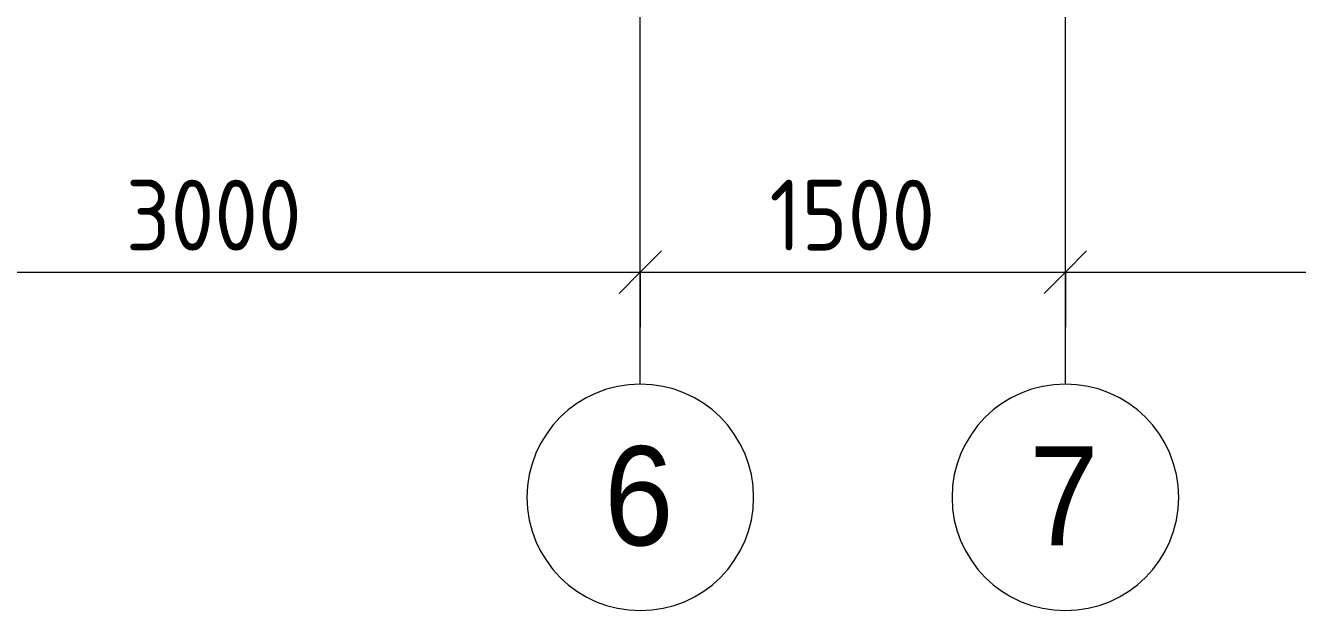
# Model space of a CAD drawing. Header units: millimetres. Extents: x 10406 to 76706, y -2377 to 12445.
# Drawn here: x 14840 to 19330, y -2377 to -310 of the extents above; entities that cross this region are included whole.
import ezdxf

# ---------------------------------------------------------------- set-up
doc = ezdxf.new("R2010")
doc.units = ezdxf.units.MM
for name, color, linetype, lineweight in [('A-ANNO-DIMS', 7, 'Continuous', 9), ('A-ANNO-DIMS-100', 7, 'Continuous', 9), ('Оси', 7, 'Continuous', 9), ('Оси-1', 7, 'Continuous', 20)]:
    doc.layers.add(name, color=color, linetype=linetype, lineweight=lineweight)
doc.styles.add('Arial', font='arial.ttf', dxfattribs={"width": 0.9, "height": 350})
doc.styles.add('ISOCPEUR', font='isocpeur.ttf', dxfattribs={"width": 0.9, "height": 250})
doc.dimstyles.new('ISO-2_5_0_9К_БОЛЬШОЙ', dxfattribs={"dimscale": 304.8, "dimtxt": 248.995294, "dimasz": 0.492126, "dimexe": 0.393701, "dimexo": 0.984252, "dimgap": 0, "dimtad": 1, "dimdec": 0, "dimrnd": 10, "dimzin": 0, "dimdsep": 46, "dimtxsty": 'ISOCPEUR', "dimblk1": 'OBLIQUE', "dimblk2": 'OBLIQUE', "dimsah": 1, "dimcen": 0.09, "dimdle": 0.393701, "dimazin": 0, "dimtfac": 1, "dimtdec": 4, "dimtix": 1, "dimtmove": 0, "dimatfit": 3, "dimfxl": 1, "dimtvp": 1, "dimtolj": 1, "dimtzin": 0, "dimarcsym": 2})

# ---------------------------------------------------------------- blocks, each defined once
blk = doc.blocks.new('Ось сетки - D8-29747960-План разверток пом_3_02_ Этаж 3')
at = {"layer": 'Оси-1'}
for start, end in [(360, 180), (180, 360)]:
    blk.add_arc((0, 0), 4, start, end, dxfattribs=at)
blk = doc.blocks.new('DIMBLOCK2-План разверток пом_3_02_ Этаж 3')
at = {"layer": 'A-ANNO-DIMS-100'}
for p, q in [((14010, -1375.2), (14010, -1061.3)), ((17010, -1375.2), (17010, -1061.3)), ((14010, -1181.3), (17010, -1181.3)), ((14010, -1181.3), (14010, -1375.2)), ((17010, -1181.3), (17010, -1375.2))]:
    blk.add_line(p, q, dxfattribs=at)
at = {"layer": 'A-ANNO-DIMS-100', "lineweight": 20}
for p, q in [((14010, -1181.3), (14085, -1106.3)), ((17010, -1181.3), (17085, -1106.3)), ((14010, -1181.3), (13935, -1256.3)), ((17010, -1181.3), (16935, -1256.3))]:
    blk.add_line(p, q, dxfattribs=at)
at = {"layer": 'A-ANNO-DIMS-100', "color": 0, "insert": (15194, -854.7), "char_height": 250, "width": 758.478, "attachment_point": 1, "line_spacing_factor": 1.149209, "style": 'ISOCPEUR'}
blk.add_mtext('3000', dxfattribs=at)
blk = doc.blocks.new('_Oblique')
at = {"color": 0, "linetype": 'ByBlock', "lineweight": -2}
blk.add_line((-0.5, -0.5), (0.5, 0.5), dxfattribs=at)
blk = doc.blocks.new('DIMBLOCK3-План разверток пом_3_02_ Этаж 3')
at = {"layer": 'A-ANNO-DIMS-100'}
for p, q in [((17010, -1375.2), (17010, -1061.3)), ((18510, -1375.2), (18510, -1061.3)), ((17010, -1181.3), (18510, -1181.3)), ((17010, -1181.3), (17010, -1375.2)), ((18510, -1181.3), (18510, -1375.2))]:
    blk.add_line(p, q, dxfattribs=at)
at = {"layer": 'A-ANNO-DIMS-100', "lineweight": 20}
for p, q in [((17010, -1181.3), (17085, -1106.3)), ((18510, -1181.3), (18585, -1106.3)), ((17010, -1181.3), (16935, -1256.3)), ((18510, -1181.3), (18435, -1256.3))]:
    blk.add_line(p, q, dxfattribs=at)
at = {"layer": 'A-ANNO-DIMS-100', "color": 0, "insert": (17465.5, -854.7), "char_height": 250, "width": 706.764, "attachment_point": 1, "line_spacing_factor": 1.149209, "style": 'ISOCPEUR'}
blk.add_mtext('1500', dxfattribs=at)
blk = doc.blocks.new('DIMBLOCK4-План разверток пом_3_02_ Этаж 3')
at = {"layer": 'A-ANNO-DIMS-100'}
for p, q in [((18510, -1375.2), (18510, -1061.3)), ((22210, -1375.2), (22210, -1061.3)), ((18510, -1181.3), (22210, -1181.3)), ((18510, -1181.3), (18510, -1375.2)), ((22210, -1181.3), (22210, -1375.2))]:
    blk.add_line(p, q, dxfattribs=at)
at = {"layer": 'A-ANNO-DIMS-100', "lineweight": 20}
for p, q in [((18510, -1181.3), (18585, -1106.3)), ((22210, -1181.3), (22285, -1106.3)), ((18510, -1181.3), (18435, -1256.3)), ((22210, -1181.3), (22135, -1256.3))]:
    blk.add_line(p, q, dxfattribs=at)
at = {"layer": 'A-ANNO-DIMS-100', "color": 0, "insert": (20044, -854.7), "char_height": 250, "width": 758.478, "attachment_point": 1, "line_spacing_factor": 1.149209, "style": 'ISOCPEUR'}
blk.add_mtext('3700', dxfattribs=at)

msp = doc.modelspace()

# ---------------------------------------------------------------- linework, layer by layer
at = {"layer": 'Оси'}
for p, q in [((17010, -1576.6), (17010, 923.4)), ((18510, -1576.6), (18510, 923.4))]:
    msp.add_line(p, q, dxfattribs=at)

# ---------------------------------------------------------------- block references
at = {"layer": 'Оси-1', "xscale": 99.99999999999993, "yscale": 99.99999999999993, "zscale": 99.99999999999993}
for p in [(17010, -1976.6), (18510, -1976.6)]:
    msp.add_blockref('Ось сетки - D8-29747960-План разверток пом_3_02_ Этаж 3', p, dxfattribs=at)

# ---------------------------------------------------------------- texts
at = {"layer": 'Оси', "char_height": 350, "width": 303.038, "attachment_point": 1, "style": 'Arial'}
for s, insert in [('\\fArial|b0|i0|c204|p34|;\\W.9;6', (16882.5, -1796)), ('\\fArial|b0|i0|c204|p34|;\\W.9;7', (18382.5, -1796))]:
    msp.add_mtext(s, dxfattribs=dict(at, insert=insert))

# ---------------------------------------------------------------- dimensions: what is measured, and where the dimension line sits
at = {"layer": 'A-ANNO-DIMS'}
for base, p1, p2, override, picture, middle in [((17010, -1181.3), (14010, -1075.2), (17010, -1075.2), {"dimpost": '<>', "dimfxl": 3000}, 'DIMBLOCK2-План разверток пом_3_02_ Этаж 3', (15510, -1056.3)), ((18510, -1181.3), (17010, -1075.2), (18510, -1075.2), {"dimpost": '<>', "dimfxl": 1500}, 'DIMBLOCK3-План разверток пом_3_02_ Этаж 3', (17760, -1056.3)), ((22210, -1181.3), (18510, -1075.2), (22210, -1075.2), {"dimpost": '<>', "dimfxl": 3700}, 'DIMBLOCK4-План разверток пом_3_02_ Этаж 3', (20360, -1056.3))]:
    dim = msp.add_linear_dim(base=base, p1=p1, p2=p2, dimstyle='ISO-2_5_0_9К_БОЛЬШОЙ', override=override, dxfattribs=at)
    dim.commit()
    dim.dimension.update_dxf_attribs({"geometry": picture, "text_midpoint": middle})

doc.saveas('drawing.dxf')
